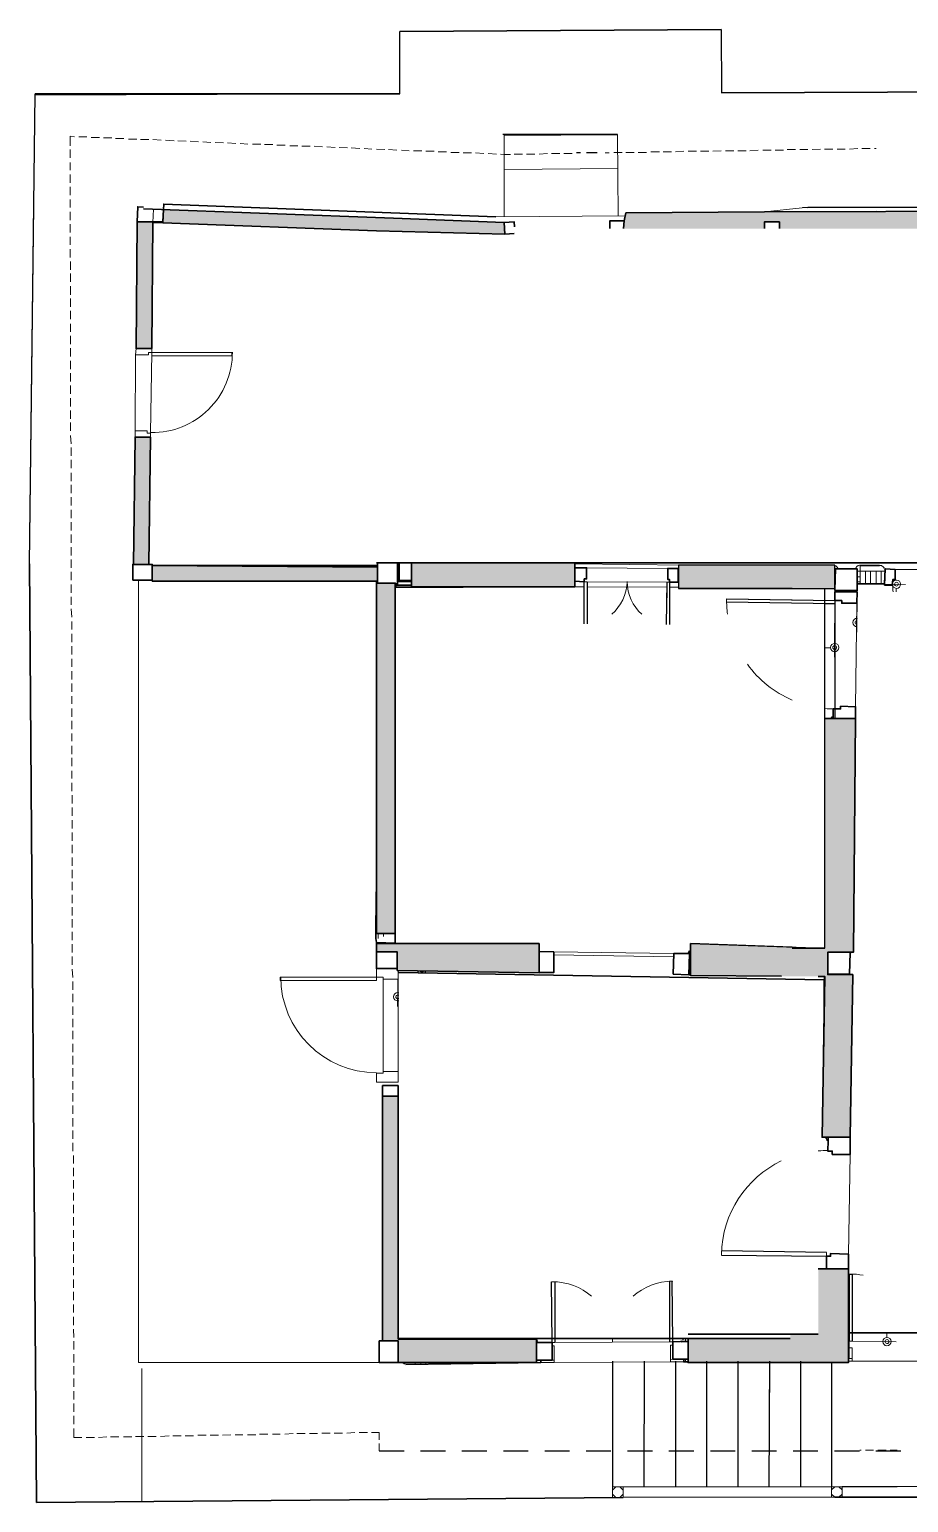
# Model space of a CAD drawing. Header units: millimetres. Extents: x -324 to 18256, y -32649 to -18530.
# Drawn here: x -324 to 8104, y -32649 to -18530 of the extents above; entities that cross this region are included whole.
import ezdxf

# ---------------------------------------------------------------- set-up
doc = ezdxf.new("R2010")
doc.units = ezdxf.units.MM
doc.linetypes.add('Projeção', pattern=[396.875, 238.125, -158.75])
doc.layers.get('0').update_dxf_attribs({"color": 250, "lineweight": 25})
for name, color, linetype, lineweight in [('A-ALV-___-___-EXI', 250, 'Continuous', 35), ('A-COB-___-___-EXI', 250, 'Projeção', 25), ('A-ESC-___-___-EXI', 250, 'Continuous', 25), ('A-JAN-___-___-EXI', 250, 'Continuous', 25), ('A-PIS-___-___-EXI', 250, 'Continuous', 25), ('A-POR-___-___-EXI', 250, 'Continuous', 25)]:
    doc.layers.add(name, color=color, linetype=linetype, lineweight=lineweight)

msp = doc.modelspace()

# ---------------------------------------------------------------- hatches: boundary and pattern name
at = {"layer": 'A-ALV-___-___-EXI'}
h = msp.add_hatch(color=11, dxfattribs=at)
h.paths.add_polyline_path([(13874, -31311), (13874, -31086), (12660, -31086), (12660, -30512), (12457, -30512), (12457, -31023), (11418, -31023), (11418, -31295), (12457, -31295), (12457, -31071), (12649, -31071), (12649, -31295), (12719, -31296), (13207, -31296), (13207, -31303)])
h.paths.add_polyline_path([(16599, -31311), (16599, -31098), (16859, -31098), (16881, -29509), (16876, -28342), (16870, -26738), (16860, -26317), (16588, -26317), (16583, -26738), (15325, -26738), (15325, -26893), (16588, -26882), (16588, -31077), (15867, -31077), (15867, -31086), (15340, -31086), (15340, -31311), (16588, -31311)])
h.paths.add_polyline_path([(5990, -31307), (7527, -31307), (7527, -30410), (7239, -30410), (7239, -31034), (6970, -31034), (6970, -31077), (5990, -31077)])
h.paths.add_polyline_path([(8979, -31307), (10027, -31307), (10027, -31034), (8979, -31034)])
h.paths.add_polyline_path([(3210, -31307), (4538, -31307), (4538, -31082), (3210, -31082), (3210, -28753), (3061, -28753), (3061, -31098), (3210, -31098)])
h.paths.add_polyline_path([(12654, -29201), (12660, -29201), (12660, -29130), (12654, -29130), (12654, -27937), (12652, -27601), (12412, -27601), (12425, -29201)])
h.paths.add_polyline_path([(7543, -29148), (7570, -27588), (7330, -27588), (7330, -27375), (7576, -27375), (7596, -25135), (7303, -25135), (7303, -27335), (6989, -27335), (6989, -27325), (6013, -27292), (6013, -27597), (6886, -27604), (7239, -27604), (7239, -27607), (7303, -27608), (7276, -29148), (7295, -29148)])
h.paths.add_polyline_path([(4562, -27572), (4562, -27292), (3002, -27292), (3002, -27372), (3202, -27372), (3202, -27548), (4314, -27568)])
h.paths.add_polyline_path([(12414, -27397), (12651, -27397), (12651, -26946), (13827, -26935), (13827, -26695), (12649, -26711), (12644, -25933), (12414, -25933)])
h.paths.add_polyline_path([(3183, -27196), (3183, -23836), (3002, -23836), (3002, -27196)])
h.paths.add_polyline_path([(16876, -25278), (16899, -23913), (16620, -23913), (16620, -23721), (16849, -23721), (16849, -22841), (16653, -22841), (16629, -23684), (12676, -23684), (12676, -23556), (12382, -23556), (12382, -23716), (11242, -23716), (11242, -23919), (12409, -23919), (12409, -25059), (12519, -25059), (12519, -25049), (12644, -25049), (12639, -23887), (16565, -23929), (16565, -25278)])
h.paths.add_polyline_path([(9848, -23919), (10010, -23919), (10010, -23705), (9110, -23705), (9110, -23919)])
h.paths.add_polyline_path([(5899, -23887), (7399, -23887), (7399, -23663), (5899, -23663)])
h.paths.add_polyline_path([(3370, -23871), (4905, -23871), (4905, -23641), (3338, -23641), (3338, -23871)])
h.paths.add_polyline_path([(3013, -23817), (3013, -23668), (854, -23668), (854, -23817)])
h.paths.add_polyline_path([(822, -23657), (838, -22437), (689, -22437), (673, -23657)])
h.paths.add_polyline_path([(12628, -22357), (12664, -22357), (12663, -22097), (12364, -22097), (12364, -22357)])
h.paths.add_polyline_path([(16871, -22064), (16908, -20166), (16263, -20178), (16263, -20189), (15661, -20189), (15121, -20199), (15121, -20202), (14960, -20202), (14877, -20204), (14877, -20333), (16629, -20297), (16629, -20395), (16721, -20395), (16694, -22056), (16720, -22057)])
h.paths.add_polyline_path([(849, -21589), (859, -20374), (710, -20374), (699, -21589)])
h.paths.add_polyline_path([(12345, -21254), (12646, -21246), (12628, -20379), (14179, -20347), (14179, -20220), (12431, -20257), (12431, -20438), (12335, -20438), (12345, -21223)])
h.paths.add_polyline_path([(4233, -20491), (4228, -20379), (961, -20257), (955, -20383), (3002, -20459), (3370, -20469)])
h.paths.add_polyline_path([(8897, -20438), (8897, -20379), (9046, -20379), (9046, -20438), (12285, -20438), (12281, -20249), (9046, -20273), (8536, -20274), (8536, -20276), (7793, -20276), (6722, -20278), (5395, -20289), (5379, -20363), (5371, -20438), (6722, -20438), (6722, -20374), (6866, -20374), (6866, -20438), (8638, -20438)])

# ---------------------------------------------------------------- linework, layer by layer
at = {"color": 18, "lineweight": 15}
for points in [[(4511, -18543), (4511, -18544), (4511, -18544), (4511, -18545)], [(4532, -18543), (4533, -18544), (4533, -18544), (4533, -18545)], [(4568, -18545), (4568, -18544), (4568, -18543), (4568, -18543)], [(4590, -18545), (4590, -18544), (4590, -18543), (4590, -18542)]]:
    msp.add_open_spline(points, degree=3, dxfattribs=at)
at = {"layer": 'A-ALV-___-___-EXI', "color": 18, "lineweight": 15}
for p, q in [((859, -20379), (864, -20253)), ((7085, -20241), (6722, -20278)), ((7793, -20234), (7138, -20236)), ((3205, -23823), (3338, -23823)), ((5896, -23721), (5899, -23721)), ((7399, -23721), (7405, -23721)), ((7399, -23775), (7405, -23775)), ((7612, -23775), (7639, -23775)), ((7612, -23823), (7639, -23823)), ((2997, -26893), (3002, -26893)), ((2997, -26941), (3002, -26941)), ((2997, -26994), (3002, -26994)), ((2997, -27042), (3002, -27042)), ((2997, -27095), (3002, -27095)), ((2997, -27143), (3002, -27143)), ((2997, -27196), (3002, -27196)), ((3018, -27244), (3018, -27196)), ((3071, -27223), (3071, -27196)), ((3071, -27292), (3071, -27282)), ((3119, -27292), (3119, -27282)), ((3173, -27292), (3173, -27287)), ((5997, -27378), (6013, -27378)), ((7437, -27378), (7437, -27375)), ((7490, -27378), (7490, -27375)), ((7538, -27378), (7538, -27375)), ((7543, -27378), (7548, -27378)), ((3202, -27532), (3002, -27532)), ((3375, -27554), (3375, -27551)), ((3428, -27554), (3428, -27552)), ((3679, -27559), (3679, -27556)), ((4036, -27564), (4036, -27563)), ((7298, -27608), (7295, -27772)), ((7335, -27588), (7335, -27586)), ((7298, -27682), (7302, -27682)), ((7298, -27735), (7301, -27735)), ((7298, -27783), (7300, -27783)), ((7295, -27836), (7299, -27836)), ((7295, -27884), (7298, -27884)), ((7295, -27937), (7298, -27937)), ((7297, -27985), (7295, -27985)), ((7287, -28289), (7291, -28289)), ((7287, -28342), (7290, -28342)), ((7287, -28390), (7290, -28390)), ((7287, -28444), (7289, -28444)), ((7547, -28902), (7548, -28902)), ((7277, -29051), (7278, -29051)), ((7309, -29153), (7335, -29153)), ((7538, -30675), (7538, -30464)), ((3375, -31082), (3375, -31077)), ((3428, -31082), (3428, -31077)), ((3476, -31082), (3476, -31077)), ((3530, -31082), (3530, -31077)), ((3578, -31082), (3578, -31077)), ((3631, -31082), (3631, -31077)), ((3679, -31082), (3679, -31077)), ((3983, -31082), (3983, -31077)), ((4036, -31082), (4036, -31077)), ((4084, -31082), (4084, -31077)), ((4137, -31082), (4137, -31077)), ((4191, -31082), (4191, -31077)), ((4239, -31082), (4239, -31077)), ((4292, -31082), (4292, -31077)), ((3375, -31322), (3375, -31307)), ((3428, -31322), (3428, -31307)), ((3476, -31322), (3476, -31307)), ((3530, -31322), (3530, -31307)), ((3578, -31322), (3578, -31307)), ((3631, -31322), (3631, -31307)), ((3679, -31322), (3679, -31307)), ((3983, -31317), (3983, -31307)), ((4036, -31317), (4036, -31307)), ((4084, -31317), (4084, -31307)), ((4137, -31311), (4137, -31307)), ((4191, -31311), (4191, -31307)), ((4239, -31311), (4239, -31307)), ((4292, -31311), (4292, -31307))]:
    msp.add_line(p, q, dxfattribs=at)
at = {"layer": 'A-ALV-___-___-EXI'}
for p, q in [((9526, -20230), (7138, -20236)), ((3833, -23876), (3183, -23876)), ((5899, -23887), (6989, -23887)), ((3183, -27292), (3002, -27292)), ((6989, -27335), (7303, -27335)), ((7527, -30675), (7527, -30410)), ((7239, -31034), (5990, -31034)), ((3216, -31077), (6970, -31077))]:
    msp.add_line(p, q, dxfattribs=at)
at = {"layer": 'A-ALV-___-___-EXI', "color": 28, "lineweight": 35}
for p, q in [((955, -20374), (859, -20374)), ((859, -20379), (955, -20383)), ((4233, -20491), (4324, -20486)), ((3013, -23641), (3013, -23668)), ((667, -23807), (854, -23807)), ((3002, -23836), (3002, -23817)), ((3013, -23817), (3013, -23836)), ((3013, -23817), (3013, -23836)), ((7295, -27834), (7298, -27608)), ((7288, -28460), (7293, -28059)), ((3061, -28753), (3061, -28652)), ((3029, -31098), (3061, -31098)), ((3847, -31077), (3210, -31082)), ((3243, -31307), (3247, -31311))]:
    msp.add_line(p, q, dxfattribs=at)
at = {"layer": 'A-ALV-___-___-EXI', "color": 28, "lineweight": 35, "flags": 128}
for points in [[(770, -20233), (715, -20230), (710, -20374)], [(859, -20374), (955, -20374), (960, -20257)], [(4326, -20422), (4324, -20374), (4228, -20379)], [(5241, -20438), (5241, -20363), (5379, -20363)], [(673, -23657), (667, -23657), (667, -23807)], [(854, -23668), (854, -23657), (822, -23657)], [(3183, -23843), (3205, -23844), (3205, -23641)], [(3338, -23812), (3221, -23812), (3221, -23641)], [(5899, -23693), (5896, -23695), (5896, -23828), (5899, -23831)], [(7399, -23887), (7405, -23700), (7426, -23700), (7421, -23689)], [(3183, -23843), (3205, -23844), (3205, -23812), (3338, -23812)], [(3338, -23856), (3189, -23855), (3189, -23876)], [(7367, -25123), (7383, -25118), (7383, -25135)], [(2999, -26794), (2997, -27244), (3002, -27282)], [(3002, -27292), (3002, -27282), (3183, -27287)], [(3202, -27532), (3002, -27532), (3002, -27372)], [(4562, -27364), (4564, -27367), (4562, -27367)], [(6013, -27591), (5997, -27591), (6003, -27388), (5992, -27388), (6003, -27362)], [(7330, -27586), (7538, -27586), (7543, -27378), (7434, -27375)], [(7550, -27375), (7543, -27383), (7543, -27378), (7434, -27375)], [(7330, -27586), (7538, -27586), (7538, -27580), (7545, -27588)], [(3061, -28652), (3210, -28652), (3210, -28753)], [(7335, -29148), (7335, -29179), (7319, -29174)], [(3210, -31306), (3029, -31306), (3029, -31098)], [(4538, -31114), (4548, -31114), (4542, -31103)], [(7527, -31103), (7532, -31103), (7532, -31269), (7527, -31269)], [(3284, -31327), (4580, -31306), (4580, -31285), (4538, -31285)]]:
    msp.add_lwpolyline(points, dxfattribs=at)
at = {"layer": 'A-ALV-___-___-EXI'}
for points in [[(770, -20250), (3167, -20340), (4228, -20379), (4233, -20491), (3002, -20459)], [(3002, -20459), (955, -20383), (961, -20257), (963, -20203), (4148, -20326)], [(6722, -20278), (5395, -20289), (5379, -20363), (5371, -20438)], [(8536, -20274), (9046, -20273), (6722, -20278), (7793, -20276)], [(6722, -20438), (6722, -20374), (6866, -20374), (6866, -20438)], [(3002, -23641), (12382, -23641), (12382, -22816), (12361, -22357)], [(3013, -23684), (854, -23668), (854, -23817), (3013, -23817), (3013, -23668), (854, -23668)], [(3338, -23641), (3338, -23871), (4905, -23871), (4905, -23641)], [(3183, -27196), (3002, -27196), (3002, -26794), (3002, -25994), (3002, -23836), (3183, -23836), (3183, -23876), (3183, -27292), (3833, -27292), (4562, -27292)], [(7239, -27607), (7303, -27608), (7276, -29148), (7543, -29148), (7570, -27588), (7330, -27588), (7330, -27375), (7576, -27375), (7596, -25135), (7303, -25135)], [(6013, -27292), (6013, -27597), (6886, -27604)], [(7295, -28059), (7295, -27639), (3216, -27568)], [(5990, -31077), (5990, -31307), (7527, -31307), (7527, -30410), (7239, -30410)], [(7527, -31307), (7527, -31023), (12457, -31023), (12457, -30675), (12457, -30512), (12660, -30512), (12660, -31086), (12669, -31086)]]:
    msp.add_lwpolyline(points, dxfattribs=at)
at = {"layer": 'A-ALV-___-___-EXI', "color": 18, "lineweight": 15, "flags": 128}
for points in [[(3167, -20288), (4148, -20326), (5389, -20316)], [(3188, -23876), (3189, -23855), (3338, -23855)]]:
    msp.add_lwpolyline(points, dxfattribs=at)
at = {"layer": 'A-ALV-___-___-EXI'}
for points in [[(710, -20374), (699, -21589), (849, -21589), (859, -20374)], [(838, -22437), (689, -22437), (673, -23657), (822, -23657)], [(3202, -27548), (4562, -27572), (4562, -27292), (3002, -27292), (3002, -27372), (3202, -27372)], [(3210, -31082), (3210, -28753), (3061, -28753), (3061, -31098), (3210, -31098), (3210, -31307), (4538, -31307), (4538, -31082)]]:
    msp.add_lwpolyline(points, close=True, dxfattribs=at)
at = {"layer": 'A-ALV-___-___-EXI', "color": 28, "lineweight": 35, "flags": 128}
msp.add_lwpolyline([(7399, -23903), (7612, -23908), (7612, -23700), (7405, -23700)], close=True, dxfattribs=at)
at = {"layer": 'A-ALV-___-___-EXI', "color": 248, "lineweight": 9}
for points in [[(7139, -20236), (7122, -20236), (7105, -20237), (7087, -20238)], [(7422, -23688), (7416, -23679), (7409, -23673), (7400, -23668)], [(3412, -23872), (3413, -23874), (3414, -23875), (3416, -23877)], [(3478, -23877), (3480, -23875), (3481, -23874), (3482, -23872)], [(7369, -25123), (7365, -25126), (7360, -25130), (7356, -25133)], [(6012, -27353), (6010, -27356), (6008, -27359), (6007, -27362)], [(3397, -27552), (3398, -27560), (3401, -27566), (3406, -27571)], [(3419, -27553), (3422, -27559), (3429, -27564), (3436, -27564)], [(3436, -27564), (3444, -27564), (3451, -27560), (3453, -27553)], [(3466, -27572), (3471, -27567), (3474, -27561), (3475, -27554)], [(7295, -27884), (7297, -27884), (7298, -27884), (7299, -27884)], [(7300, -27826), (7299, -27826), (7297, -27825), (7296, -27825)], [(7300, -27847), (7298, -27847), (7297, -27847), (7296, -27847)], [(7296, -27905), (7297, -27905), (7298, -27905), (7299, -27905)], [(7309, -29149), (7313, -29156), (7317, -29162), (7322, -29169)], [(3213, -30869), (3211, -30869), (3210, -30869), (3209, -30869)], [(3213, -30890), (3211, -30890), (3210, -30890), (3209, -30890)], [(3217, -30869), (3215, -30869), (3214, -30869), (3213, -30869)], [(3216, -30891), (3215, -30890), (3214, -30890), (3213, -30890)], [(3209, -30927), (3210, -30927), (3211, -30927), (3213, -30927)], [(3209, -30949), (3210, -30949), (3211, -30949), (3213, -30949)], [(3213, -30927), (3214, -30927), (3215, -30927), (3216, -30927)], [(3213, -30949), (3214, -30949), (3215, -30949), (3217, -30949)], [(4528, -31081), (4526, -31080), (4523, -31078), (4520, -31077)], [(4546, -31095), (4543, -31093), (4541, -31091), (4539, -31089)], [(3252, -31307), (3261, -31317), (3274, -31322), (3288, -31322)]]:
    msp.add_open_spline(points, degree=3, dxfattribs=at)
at = {"layer": 'A-ALV-___-___-EXI', "color": 18, "lineweight": 15}
for points in [[(3397, -31076), (3396, -31077), (3396, -31078), (3396, -31079)], [(3396, -31079), (3396, -31080), (3396, -31081), (3397, -31082)], [(3418, -31076), (3418, -31077), (3418, -31078), (3418, -31079)], [(3418, -31079), (3418, -31080), (3418, -31081), (3418, -31082)], [(3455, -31079), (3455, -31078), (3455, -31077), (3455, -31076)], [(3455, -31082), (3455, -31081), (3455, -31080), (3455, -31079)], [(3476, -31079), (3476, -31078), (3476, -31077), (3476, -31076)], [(3476, -31082), (3476, -31081), (3476, -31080), (3476, -31079)]]:
    msp.add_open_spline(points, degree=3, dxfattribs=at)
at = {"layer": 'A-COB-___-___-EXI', "color": 18, "lineweight": 15}
for p, q in [((225, -19559), (150, -19559)), ((348, -19564), (268, -19564)), ((465, -19569), (385, -19569)), ((582, -19575), (502, -19575)), ((705, -19580), (625, -19580)), ((822, -19585), (742, -19585)), ((939, -19591), (859, -19585)), ((1062, -19596), (982, -19591)), ((1179, -19601), (1099, -19596)), ((1296, -19607), (1216, -19601)), ((1414, -19612), (1339, -19607)), ((1536, -19617), (1456, -19612)), ((1654, -19623), (1574, -19617)), ((1771, -19628), (1696, -19623)), ((65, -19681), (65, -19761)), ((1893, -19628), (1813, -19628)), ((2011, -19633), (1931, -19633)), ((2128, -19639), (2048, -19639)), ((2250, -19644), (2171, -19644)), ((2368, -19649), (2288, -19649)), ((2485, -19655), (2405, -19649)), ((2608, -19660), (2528, -19655)), ((2725, -19665), (2645, -19660)), ((2842, -19671), (2762, -19665)), ((2959, -19676), (2885, -19671)), ((3082, -19681), (3002, -19676)), ((3199, -19687), (3119, -19681)), ((3316, -19692), (3242, -19687)), ((3439, -19692), (3359, -19692)), ((3556, -19697), (3476, -19697)), ((3674, -19703), (3594, -19703)), ((3796, -19708), (3716, -19708)), ((3913, -19713), (3833, -19713)), ((4031, -19719), (3951, -19713)), ((4153, -19724), (4073, -19719)), ((4404, -19724), (4324, -19724)), ((4521, -19724), (4441, -19724)), ((4644, -19719), (4564, -19724)), ((4761, -19719), (4681, -19719)), ((4878, -19719), (4798, -19719)), ((5235, -19713), (5195, -19713)), ((5358, -19708), (5278, -19708)), ((5475, -19708), (5395, -19708)), ((5592, -19708), (5512, -19708)), ((5715, -19703), (5635, -19703)), ((5832, -19703), (5752, -19703)), ((5949, -19697), (5870, -19703)), ((6072, -19697), (5992, -19697)), ((6189, -19697), (6109, -19697)), ((6307, -19692), (6227, -19697)), ((6429, -19692), (6349, -19692)), ((6546, -19692), (6466, -19692)), ((6664, -19687), (6584, -19692)), ((6786, -19687), (6706, -19687)), ((6904, -19687), (6824, -19687)), ((7021, -19681), (6941, -19681)), ((7138, -19681), (7063, -19681)), ((7261, -19676), (7181, -19681)), ((7378, -19676), (7298, -19676)), ((7495, -19676), (7421, -19676)), ((7618, -19671), (7538, -19676)), ((7735, -19671), (7655, -19671)), ((7793, -19671), (7778, -19671)), ((65, -19804), (65, -19878)), ((65, -19921), (65, -20001)), ((65, -20038), (65, -20118)), ((65, -20161), (65, -20236)), ((65, -20278), (65, -20358)), ((65, -20395), (65, -20475)), ((65, -20518), (65, -20593)), ((65, -20635), (65, -20715)), ((71, -20753), (71, -20833)), ((71, -20870), (71, -20950)), ((71, -20992), (71, -21072)), ((71, -21110), (71, -21190)), ((71, -21227), (71, -21307)), ((71, -21350), (71, -21429)), ((71, -21467), (71, -21547)), ((71, -21584), (71, -21664)), ((71, -21707), (71, -21787)), ((71, -21824), (71, -21904)), ((71, -21941), (71, -22021)), ((71, -22064), (71, -22144)), ((71, -22181), (71, -22261)), ((71, -22298), (71, -22378)), ((71, -22421), (76, -22501)), ((76, -22538), (76, -22618)), ((76, -22655), (76, -22735)), ((76, -22778), (76, -22858)), ((76, -22895), (76, -22975)), ((76, -23012), (76, -23092)), ((76, -23135), (76, -23215)), ((76, -23252), (76, -23332)), ((76, -23370), (76, -23450)), ((76, -23492), (76, -23572)), ((76, -23609), (76, -23689)), ((76, -23727), (76, -23807)), ((76, -23849), (76, -23929)), ((76, -23967), (76, -24046)), ((76, -24084), (81, -24164)), ((81, -24206), (81, -24281)), ((81, -24324), (81, -24404)), ((81, -24441), (81, -24521)), ((81, -24563), (81, -24638)), ((81, -24681), (81, -24761)), ((81, -24798), (81, -24878)), ((81, -24921), (81, -24995)), ((81, -25038), (81, -25118)), ((81, -25155), (81, -25235)), ((81, -25278), (81, -25352)), ((81, -25395), (81, -25475)), ((81, -25512), (81, -25592)), ((81, -25635), (81, -25709)), ((81, -25752), (81, -25832)), ((87, -25869), (87, -25949)), ((87, -25987), (87, -26067)), ((87, -26109), (87, -26189)), ((87, -26226), (87, -26306)), ((87, -26344), (87, -26424)), ((87, -26466), (87, -26546)), ((87, -26584), (87, -26663)), ((87, -26701), (87, -26781)), ((87, -26823), (87, -26903)), ((87, -26941), (87, -27021)), ((87, -27058), (87, -27138)), ((87, -27180), (87, -27260)), ((87, -27298), (87, -27378)), ((87, -27415), (87, -27495)), ((87, -27538), (92, -27618)), ((92, -27655), (92, -27735)), ((92, -27772), (92, -27852)), ((92, -27895), (92, -27975)), ((92, -28012), (92, -28092)), ((92, -28129), (92, -28209)), ((92, -28252), (92, -28332)), ((92, -28369), (92, -28449)), ((92, -28486), (92, -28566)), ((92, -28609), (92, -28689)), ((92, -28726), (92, -28806)), ((92, -28843), (92, -28923)), ((92, -28966), (92, -29046)), ((92, -29083), (92, -29163)), ((92, -29201), (92, -29280)), ((97, -29323), (97, -29398)), ((97, -29440), (97, -29520)), ((97, -29558), (97, -29638)), ((97, -29680), (97, -29755)), ((97, -29797), (97, -29877)), ((97, -29915), (97, -29995)), ((97, -30037), (97, -30112)), ((97, -30155), (97, -30235)), ((97, -30272), (97, -30352)), ((97, -30394), (97, -30469)), ((97, -30512), (97, -30592)), ((97, -30629), (97, -30709)), ((97, -30752), (97, -30826)), ((97, -30869), (97, -30949)), ((97, -30986), (103, -31066)), ((103, -31103), (103, -31183)), ((103, -31226), (103, -31306)), ((103, -31343), (103, -31423)), ((103, -31460), (103, -31540)), ((103, -31583), (103, -31663)), ((103, -31700), (103, -31780)), ((103, -31818), (103, -31897)), ((220, -32025), (300, -32025)), ((337, -32025), (417, -32020)), ((454, -32020), (534, -32020)), ((577, -32020), (657, -32020)), ((694, -32015), (774, -32015)), ((811, -32015), (891, -32015)), ((934, -32015), (1014, -32009)), ((1051, -32009), (1131, -32009)), ((1168, -32009), (1248, -32009)), ((1291, -32004), (1371, -32004)), ((1408, -32004), (1488, -32004)), ((1526, -32004), (1606, -31999)), ((1648, -31999), (1723, -31999)), ((1765, -31999), (1845, -31999)), ((1883, -31993), (1963, -31993)), ((2005, -31993), (2080, -31993)), ((2123, -31993), (2203, -31988)), ((2240, -31988), (2320, -31988)), ((2362, -31988), (2437, -31988)), ((2480, -31983), (2560, -31983)), ((2597, -31983), (2677, -31983)), ((2720, -31983), (2794, -31977)), ((2837, -31977), (2917, -31977)), ((3167, -32153), (3178, -32153)), ((7638, -32148), (7650, -32148)), ((7692, -32148), (7767, -32148)), ((7810, -32148), (7890, -32148)), ((7927, -32148), (7996, -32148))]:
    msp.add_line(p, q, dxfattribs=at)
at = {"layer": 'A-COB-___-___-EXI'}
for p, q in [((4958, -19713), (4920, -19713)), ((5118, -19713), (5018, -19713)), ((3029, -32153), (11429, -32153))]:
    msp.add_line(p, q, dxfattribs=at)
at = {"layer": 'A-COB-___-___-EXI', "color": 18, "lineweight": 15, "flags": 128}
for points in [[(108, -19559), (65, -19553), (65, -19644)], [(4287, -19729), (4233, -19729), (4191, -19724)], [(103, -31940), (103, -32025), (177, -32025)], [(2954, -31977), (3029, -31977), (3029, -32047)], [(3029, -32084), (3029, -32153), (3130, -32153)]]:
    msp.add_lwpolyline(points, dxfattribs=at)
at = {"layer": 'A-ESC-___-___-EXI'}
for p, q in [((5315, -19537), (4215, -19537)), ((4228, -19543), (5315, -19537)), ((5267, -31295), (5267, -32500)), ((5571, -31295), (5566, -32500)), ((5870, -31295), (5870, -32500)), ((6168, -31295), (6168, -32500)), ((6466, -31295), (6466, -32500)), ((6770, -31295), (6765, -32500)), ((7069, -31295), (7069, -32500)), ((7367, -31301), (7367, -32500)), ((7996, -32596), (7399, -32596)), ((8833, -32494), (7469, -32500))]:
    msp.add_line(p, q, dxfattribs=at)
at = {"layer": 'A-ESC-___-___-EXI', "color": 18, "lineweight": 15}
for p, q in [((4772, -19537), (4693, -19537)), ((5321, -19862), (4228, -19873)), ((5267, -31295), (5267, -31819)), ((5571, -31295), (5569, -31819)), ((5870, -31295), (5870, -31819)), ((6168, -31307), (6168, -31819)), ((6466, -31307), (6466, -31819)), ((6770, -31307), (6768, -31819)), ((7069, -31307), (7069, -31819)), ((7367, -31307), (7367, -31819)), ((5566, -32439), (5566, -32500)), ((5870, -32439), (5870, -32500)), ((6168, -32439), (6168, -32500)), ((6466, -32439), (6466, -32500)), ((6765, -32439), (6765, -32500)), ((7069, -32439), (7069, -32500)), ((5369, -32601), (7367, -32596)), ((7367, -32596), (7367, -32526)), ((7996, -32498), (7469, -32500))]:
    msp.add_line(p, q, dxfattribs=at)
at = {"layer": 'A-ESC-___-___-EXI', "color": 18, "lineweight": 15, "flags": 128}
for points in [[(4228, -20326), (4228, -19543), (4253, -19543)], [(4693, -19540), (5315, -19537), (5321, -20316)], [(5267, -32439), (5267, -32500), (5369, -32500), (5369, -32601), (5267, -32601), (5267, -32500), (5267, -32602)], [(7367, -32439), (7367, -32500), (7469, -32500), (7469, -32596)], [(5369, -32500), (7367, -32500), (7367, -32596)], [(7399, -32596), (7367, -32596), (7367, -32500)], [(7437, -32596), (7469, -32569), (7469, -32526), (7437, -32500), (7399, -32500), (7367, -32526), (7367, -32569), (7399, -32596)]]:
    msp.add_lwpolyline(points, dxfattribs=at)
msp.add_lwpolyline([(5299, -32601), (5337, -32601), (5369, -32569), (5369, -32532), (5337, -32500), (5299, -32500), (5267, -32532), (5267, -32569)], close=True, dxfattribs=at)
at = {"layer": 'A-JAN-___-___-EXI'}
msp.add_lwpolyline([(6989, -27325), (6013, -27292), (7303, -27335), (7303, -23887), (7399, -23887), (7399, -23663), (5899, -23663), (5899, -23887), (7399, -23887), (7399, -25135)], dxfattribs=at)
at = {"layer": 'A-PIS-___-___-EXI'}
for p, q in [((-324, -23652), (-270, -19148)), ((7399, -32596), (5369, -32601))]:
    msp.add_line(p, q, dxfattribs=at)
at = {"layer": 'A-PIS-___-___-EXI', "color": 18, "lineweight": 15}
msp.add_line((753, -31364), (753, -32640), dxfattribs=at)
at = {"layer": 'A-PIS-___-___-EXI'}
for points in [[(3226, -19148), (-270, -19148), (3226, -19148), (3226, -18551), (6307, -18530), (3226, -18551)], [(6307, -18530), (6312, -19138), (7793, -19132)], [(8536, -19129), (18256, -19090), (6312, -19138), (18256, -19090), (17787, -32596), (13273, -32596), (13207, -32596)]]:
    msp.add_lwpolyline(points, dxfattribs=at)
at = {"layer": 'A-PIS-___-___-EXI', "color": 18, "lineweight": 15, "flags": 128}
for points in [[(3226, -19148), (-271, -19159), (-281, -20220), (-324, -23652)], [(6817, -19136), (6669, -19138), (6312, -19138)], [(721, -23807), (721, -31306), (3029, -31306)], [(-255, -32649), (5267, -32601), (5369, -32601)]]:
    msp.add_lwpolyline(points, dxfattribs=at)
at = {"layer": 'A-PIS-___-___-EXI'}
for points in [[(5369, -32601), (-255, -32649), (-324, -23652), (-255, -32649)], [(13273, -32596), (7399, -32596)]]:
    msp.add_lwpolyline(points, close=True, dxfattribs=at)
at = {"layer": 'A-POR-___-___-EXI', "color": 18, "lineweight": 15}
for p, q in [((689, -22378), (694, -21648)), ((5960, -23663), (4905, -23653)), ((5795, -23695), (5017, -23689)), ((7975, -23705), (8982, -23705)), ((4995, -24132), (4995, -23823)), ((5790, -23828), (5022, -23823)), ((7612, -23844), (8076, -23849)), ((7692, -23844), (7692, -23721)), ((7740, -23844), (7740, -23721)), ((7794, -23844), (7794, -23721)), ((7842, -23844), (7842, -23721)), ((4995, -23871), (4905, -23871)), ((5784, -23876), (5022, -23871)), ((5899, -23876), (5811, -23876)), ((7399, -23887), (7394, -24547)), ((7612, -23919), (7607, -24308)), ((7986, -23919), (7986, -23892)), ((7303, -24002), (7399, -24004)), ((7607, -24030), (7596, -25022)), ((4702, -27372), (5854, -27388)), ((4702, -27399), (5854, -27420)), ((3066, -28518), (3066, -27634)), ((3210, -27548), (3205, -27895)), ((3210, -28518), (3210, -27634)), ((7527, -30267), (7543, -29312)), ((7239, -30287), (7319, -30288)), ((4686, -31114), (4686, -31077)), ((4713, -31114), (5811, -31109)), ((5843, -31109), (5843, -31077)), ((5965, -31103), (5965, -31077)), ((7527, -31103), (7986, -31109)), ((5822, -31301), (4708, -31306)), ((5965, -31301), (5965, -31274)), ((8774, -31295), (7564, -31295))]:
    msp.add_line(p, q, dxfattribs=at)
at = {"layer": 'A-POR-___-___-EXI', "color": 28, "lineweight": 35}
msp.add_line((7826, -23668), (7644, -23668), dxfattribs=at)
at = {"layer": 'A-POR-___-___-EXI'}
for p, q in [((4995, -24228), (4995, -23823)), ((5022, -23823), (5022, -24228)), ((5784, -24233), (5790, -23828)), ((5811, -23828), (5811, -24233)), ((6360, -23988), (7399, -24004)), ((7399, -24036), (6360, -24020)), ((7319, -30251), (6312, -30235)), ((6312, -30277), (7319, -30288)), ((7538, -31103), (7538, -30464)), ((7564, -30464), (7564, -31103)), ((4686, -31114), (4681, -30533)), ((4713, -30533), (4713, -31114)), ((5811, -30528), (5811, -31109)), ((5843, -31109), (5838, -30528))]:
    msp.add_line(p, q, dxfattribs=at)
at = {"layer": 'A-POR-___-___-EXI', "color": 18, "lineweight": 15, "flags": 128}
for points in [[(849, -21589), (849, -21627), (817, -21627), (817, -21648), (694, -21648), (699, -21589)], [(849, -21627), (1616, -21627), (1616, -21659), (849, -21659), (849, -21627), (838, -22400)], [(838, -22437), (838, -22400), (806, -22400), (806, -22378), (689, -22378), (689, -22437)], [(7639, -23844), (7639, -23721), (7639, -23668), (7847, -23668)], [(4995, -23823), (5022, -23823), (5022, -24132)], [(5786, -24132), (5790, -23828), (5811, -23828), (5811, -24132)], [(7612, -23721), (7639, -23721), (7879, -23721)], [(6989, -24030), (6360, -24020), (6360, -23988), (6989, -23998)], [(7399, -24004), (7399, -24036), (7303, -24034)], [(7303, -24457), (7314, -24457), (7357, -24457)], [(3002, -27532), (3002, -27612), (3066, -27612), (3066, -27634), (3210, -27634), (3210, -27548)], [(6886, -30244), (6312, -30235), (6312, -30277), (6886, -30283)], [(7319, -30288), (7319, -30251), (7239, -30249)], [(7538, -30464), (7564, -30464), (7564, -30675)], [(4682, -30675), (4681, -30533), (4713, -30533), (4713, -30675)], [(5839, -30675), (5838, -30528), (5811, -30528), (5811, -30675)], [(7564, -31023), (7564, -31103), (7538, -31103), (7538, -31023)], [(7895, -31071), (7895, -31029), (7895, -31023)], [(4713, -31077), (4713, -31114), (4686, -31114)], [(5811, -31077), (5811, -31109), (5843, -31109)], [(4538, -31285), (4580, -31285), (4708, -31285), (4708, -31306), (4580, -31306), (4580, -31285)], [(7527, -31269), (7564, -31269), (7564, -31295), (7527, -31295)]]:
    msp.add_lwpolyline(points, dxfattribs=at)
at = {"layer": 'A-POR-___-___-EXI', "color": 28, "lineweight": 35, "flags": 128}
for points in [[(4905, -23817), (4995, -23823), (4995, -23796), (5017, -23796), (5017, -23689), (4905, -23689)], [(7596, -23695), (7591, -23700), (7612, -23700), (7612, -23844), (7874, -23844), (7879, -23700), (7874, -23695)], [(7596, -25135), (7596, -25022), (7453, -25017), (7453, -25043), (7383, -25043), (7383, -25135)], [(4562, -27570), (4702, -27570), (4702, -27372), (4562, -27367)], [(7543, -29139), (7543, -29312), (7373, -29312), (7373, -29280), (7330, -29280), (7335, -29179), (7335, -29148)], [(7527, -30410), (7527, -30267), (7357, -30261), (7357, -30288), (7319, -30288), (7319, -30410)], [(4538, -31285), (4686, -31285), (4686, -31114), (4538, -31114)], [(5990, -31274), (5843, -31274), (5843, -31109), (5990, -31103)], [(5990, -31104), (5928, -31109), (5933, -31098)], [(5990, -31300), (5949, -31301), (5949, -31274), (5990, -31274)]]:
    msp.add_lwpolyline(points, dxfattribs=at)
for points in [[(5896, -23828), (5811, -23828), (5811, -23801), (5795, -23801), (5795, -23695), (5896, -23695)], [(7879, -23700), (7975, -23705), (7975, -23801), (7954, -23801), (7948, -23855), (7874, -23855)], [(7612, -23919), (7607, -24030), (7463, -24030), (7463, -24004), (7399, -24004), (7399, -23919)], [(5848, -27586), (5997, -27591), (6003, -27388), (5854, -27388)]]:
    msp.add_lwpolyline(points, close=True, dxfattribs=at)
at = {"layer": 'A-POR-___-___-EXI', "color": 18, "lineweight": 15, "flags": 128}
for points in [[(2080, -27612), (3002, -27612), (3002, -27644), (2080, -27644)], [(3002, -28620), (3002, -28534), (3066, -28534), (3066, -28518), (3210, -28518), (3210, -28620)], [(4686, -31146), (4708, -31146), (4708, -31285), (4686, -31285)], [(5843, -31141), (5822, -31141), (5822, -31279), (5843, -31274)], [(7532, -31167), (7564, -31167), (7564, -31269), (7532, -31269)], [(5822, -31279), (5949, -31274), (5949, -31301), (5822, -31301)]]:
    msp.add_lwpolyline(points, close=True, dxfattribs=at)
at = {"layer": 'A-POR-___-___-EXI', "color": 248, "lineweight": 9}
for points in [[(1393, -22172), (1539, -22027), (1622, -21830), (1622, -21624)], [(843, -22394), (1048, -22397), (1246, -22316), (1393, -22172)], [(7650, -23663), (7630, -23662), (7611, -23671), (7600, -23689)], [(7872, -23694), (7863, -23678), (7846, -23668), (7827, -23668)], [(5258, -24134), (5347, -24060), (5405, -23948), (5406, -23823)], [(5406, -23822), (5405, -23947), (5460, -24059), (5548, -24134)], [(7989, -23807), (7967, -23806), (7948, -23824), (7948, -23846)], [(7948, -23846), (7948, -23868), (7966, -23886), (7988, -23887)], [(7954, -23853), (7954, -23875), (7954, -23898), (7956, -23920)], [(7970, -23846), (7969, -23857), (7978, -23865), (7988, -23865)], [(7988, -23828), (7978, -23828), (7970, -23836), (7970, -23846)], [(8007, -23847), (8007, -23837), (7999, -23828), (7988, -23828)], [(7988, -23887), (8010, -23887), (8028, -23869), (8028, -23847)], [(7988, -23865), (7998, -23865), (8007, -23857), (8007, -23847)], [(8028, -23847), (8028, -23825), (8011, -23807), (7989, -23807)], [(6360, -23988), (6359, -24037), (6362, -24086), (6368, -24133)], [(7610, -24174), (7588, -24174), (7570, -24192), (7570, -24214)], [(7570, -24214), (7570, -24236), (7587, -24254), (7610, -24254)], [(7610, -24196), (7599, -24196), (7591, -24204), (7591, -24214)], [(7591, -24214), (7591, -24225), (7599, -24233), (7610, -24233)], [(7613, -24175), (7612, -24174), (7611, -24174), (7610, -24174)], [(7613, -24196), (7612, -24196), (7611, -24196), (7610, -24196)], [(7610, -24233), (7611, -24233), (7612, -24233), (7613, -24233)], [(7610, -24254), (7611, -24254), (7612, -24254), (7613, -24254)], [(7397, -24414), (7375, -24414), (7357, -24432), (7357, -24454)], [(7437, -24455), (7437, -24432), (7419, -24414), (7397, -24414)], [(7357, -24454), (7356, -24476), (7374, -24494), (7396, -24494)], [(7397, -24436), (7386, -24435), (7378, -24444), (7378, -24454)], [(7378, -24454), (7378, -24464), (7386, -24473), (7396, -24473)], [(7396, -24473), (7407, -24473), (7415, -24465), (7415, -24454)], [(7396, -24494), (7418, -24494), (7436, -24477), (7437, -24455)], [(7415, -24454), (7415, -24444), (7407, -24436), (7397, -24436)], [(6559, -24614), (6668, -24764), (6816, -24884), (6989, -24958)], [(7302, -25038), (7330, -25041), (7359, -25043), (7389, -25043)], [(2085, -27609), (2085, -28117), (2496, -28529), (3004, -28529)], [(3208, -27761), (3186, -27761), (3168, -27779), (3167, -27801)], [(3167, -27801), (3167, -27823), (3185, -27841), (3207, -27841)], [(3189, -27801), (3188, -27811), (3197, -27820), (3207, -27820)], [(3207, -27783), (3197, -27783), (3189, -27791), (3189, -27801)], [(3217, -27785), (3214, -27784), (3211, -27783), (3207, -27783)], [(3217, -27763), (3214, -27762), (3211, -27762), (3208, -27761)], [(3207, -27820), (3210, -27820), (3214, -27819), (3217, -27818)], [(3207, -27841), (3210, -27841), (3214, -27841), (3217, -27840)], [(7335, -29275), (7302, -29275), (7270, -29276), (7238, -29279)], [(6884, -29375), (6550, -29536), (6317, -29876), (6312, -30272)], [(7669, -30471), (7627, -30463), (7584, -30458), (7540, -30458)], [(5065, -30672), (4963, -30585), (4831, -30532), (4686, -30533)], [(5843, -30528), (5697, -30528), (5565, -30583), (5463, -30672)], [(5267, -31108), (5267, -31097), (5267, -31086), (5266, -31076)], [(5268, -31076), (5267, -31087), (5267, -31098), (5267, -31109)], [(5965, -31075), (5955, -31080), (5946, -31085), (5938, -31091)]]:
    msp.add_open_spline(points, degree=3, dxfattribs=at)
at = {"layer": 'A-POR-___-___-EXI', "color": 18, "lineweight": 15}
for points in [[(7858, -31105), (7857, -31128), (7875, -31146), (7897, -31146)], [(7898, -31066), (7876, -31066), (7858, -31083), (7858, -31105)], [(7898, -31087), (7887, -31087), (7879, -31095), (7879, -31106)], [(7879, -31106), (7879, -31116), (7887, -31124), (7897, -31125)], [(7897, -31146), (7919, -31146), (7937, -31129), (7938, -31106)], [(7897, -31125), (7908, -31125), (7916, -31117), (7916, -31106)], [(7938, -31106), (7938, -31084), (7920, -31066), (7898, -31066)], [(7916, -31106), (7916, -31096), (7908, -31088), (7898, -31087)]]:
    msp.add_open_spline(points, degree=3, dxfattribs=at)

doc.saveas('drawing.dxf')
